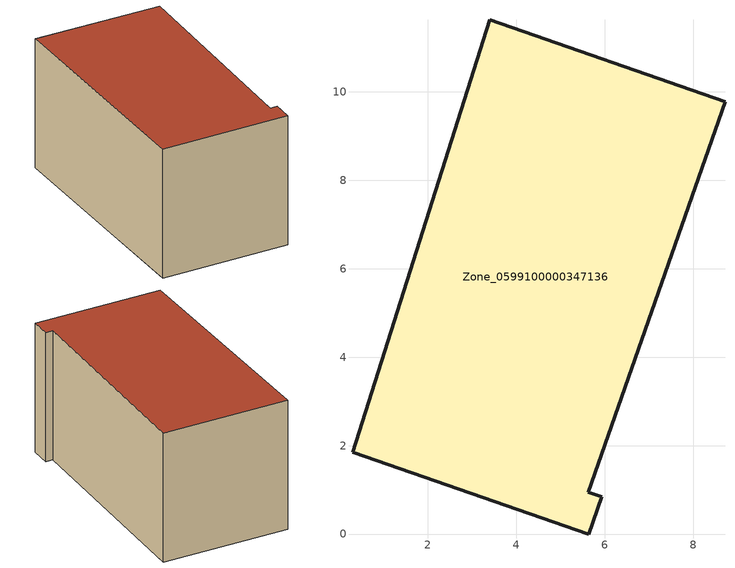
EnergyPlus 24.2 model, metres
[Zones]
Zone_0599100000347136
 floor ground (C_G): 5.63,0.95 5.93,0.85 5.64,0 0.3,1.85 3.4,11.63 8.72,9.78 z0
 wall outside (C_F): 0.3,1.85 5.64,0 5.93,0.85 5.63,0.95 8.72,9.78 3.4,11.63 0.3,1.85 z0:5.9
 roof outside (C_R): 3.4,11.63 0.3,1.85 5.64,0 5.93,0.85 5.63,0.95 8.72,9.78 z5.9
[BUILDING]
Pand.0599100000347136: North Axis=0; Terrain=City; Loads Convergence Tolerance Value=0.04; Temperature Convergence Tolerance Value=0.4; Solar Distribution=FullExterior; Maximum Number of Warmup Days=25; Minimum Number of Warmup Days=1
[Site:Location]
Rotterdam.The.Hague.AP_ZH_NLD Design_Conditions: Latitude=51.96; Longitude=4.45; Time Zone=1; Elevation=-4.5
[SITE:GROUNDTEMPERATURE:BUILDINGSURFACE]
18, 18, 18, 18, 18, 18, 18, 18, 18, 18, 18, 18
[MATERIAL] Thermal Absorptance=0.9; Solar Absorptance=0.7; Visible Absorptance=0.7
Name | Roughness | Thickness | Conductivity | Density | Specific Heat
G.TC.1992-2005 | MediumSmooth | 0.15 | 0.06 | 540 | 1210
F.TC.1992-2005 | Rough | 0.3 | 0.12 | 1920 | 840
R.TC.1992-2005 | MediumRough | 0.2 | 0.08 | 1500 | 1000
[CONSTRUCTION]
C_G: G.TC.1992-2005
C_F: F.TC.1992-2005
C_R: R.TC.1992-2005
[ZONE]
Zone_0599100000347136: Type=1; Multiplier=1; Ceiling Height=Autocalculate; Volume=Autocalculate; Floor Area=autocalculate; Part of Total Floor Area=Yes
[ZONEINFILTRATION:DESIGNFLOWRATE]
Infil_Zone_0599100000347136: Zone or ZoneList or Space or SpaceList=Zone_0599100000347136; Schedule=AlwaysOn; Design Flow Rate Calculation Method=Flow/Area; Flow Rate per Floor Area=0.0015; Constant Term Coefficient=1; Temperature Term Coefficient=0; Velocity Term Coefficient=0; Velocity Squared Term Coefficient=0
[HVACTEMPLATE:ZONE:IDEALLOADSAIRSYSTEM]
Zone_0599100000347136: Maximum Heating Supply Air Temperature=50; Minimum Cooling Supply Air Temperature=13; Maximum Heating Supply Air Humidity Ratio=0.0156; Minimum Cooling Supply Air Humidity Ratio=0.0077; Heating Limit=NoLimit; Cooling Limit=NoLimit; Dehumidification Control Type=ConstantSensibleHeatRatio; Cooling Sensible Heat Ratio=0.7; Dehumidification Setpoint=60; Humidification Control Type=None; Humidification Setpoint=30; Outdoor Air Method=None; Outdoor Air Flow Rate per Person=0.00944; Outdoor Air Flow Rate per Zone Floor Area=0; Outdoor Air Flow Rate per Zone=0; Demand Controlled Ventilation Type=None; Outdoor Air Economizer Type=NoEconomizer; Heat Recovery Type=None; Sensible Heat Recovery Effectiveness=0.7; Latent Heat Recovery Effectiveness=0.65
[ZONECONTROL:THERMOSTAT]
ThermostatControl_Zone_0599100000347136: Zone or ZoneList=Zone_0599100000347136; Control Type Schedule=DualSetpointControlType; Control 1=Thermostat_Zone_0599100000347136; Temperature Difference Between Cutout And Setpoint=0
[THERMOSTATSETPOINT:DUALSETPOINT]
Thermostat_Zone_0599100000347136: Heating Setpoint Temperature Schedule=HeatingSetpoint_Zone_0599100000347136; Cooling Setpoint Temperature Schedule=CoolingSetpoint_Zone_0599100000347136
[SCHEDULE:COMPACT]
HeatingSetpoint_Zone_0599100000347136: Through: 12/31, For: AllDays, Until: 24:00, 21
CoolingSetpoint_Zone_0599100000347136: Through: 12/31, For: AllDays, Until: 24:00, 24
DualSetpointControlType: Through: 12/31, For: AllDays, Until: 24:00, 4
AlwaysOn: Through: 12/31, For: AllDays, Until: 24:00, 1
